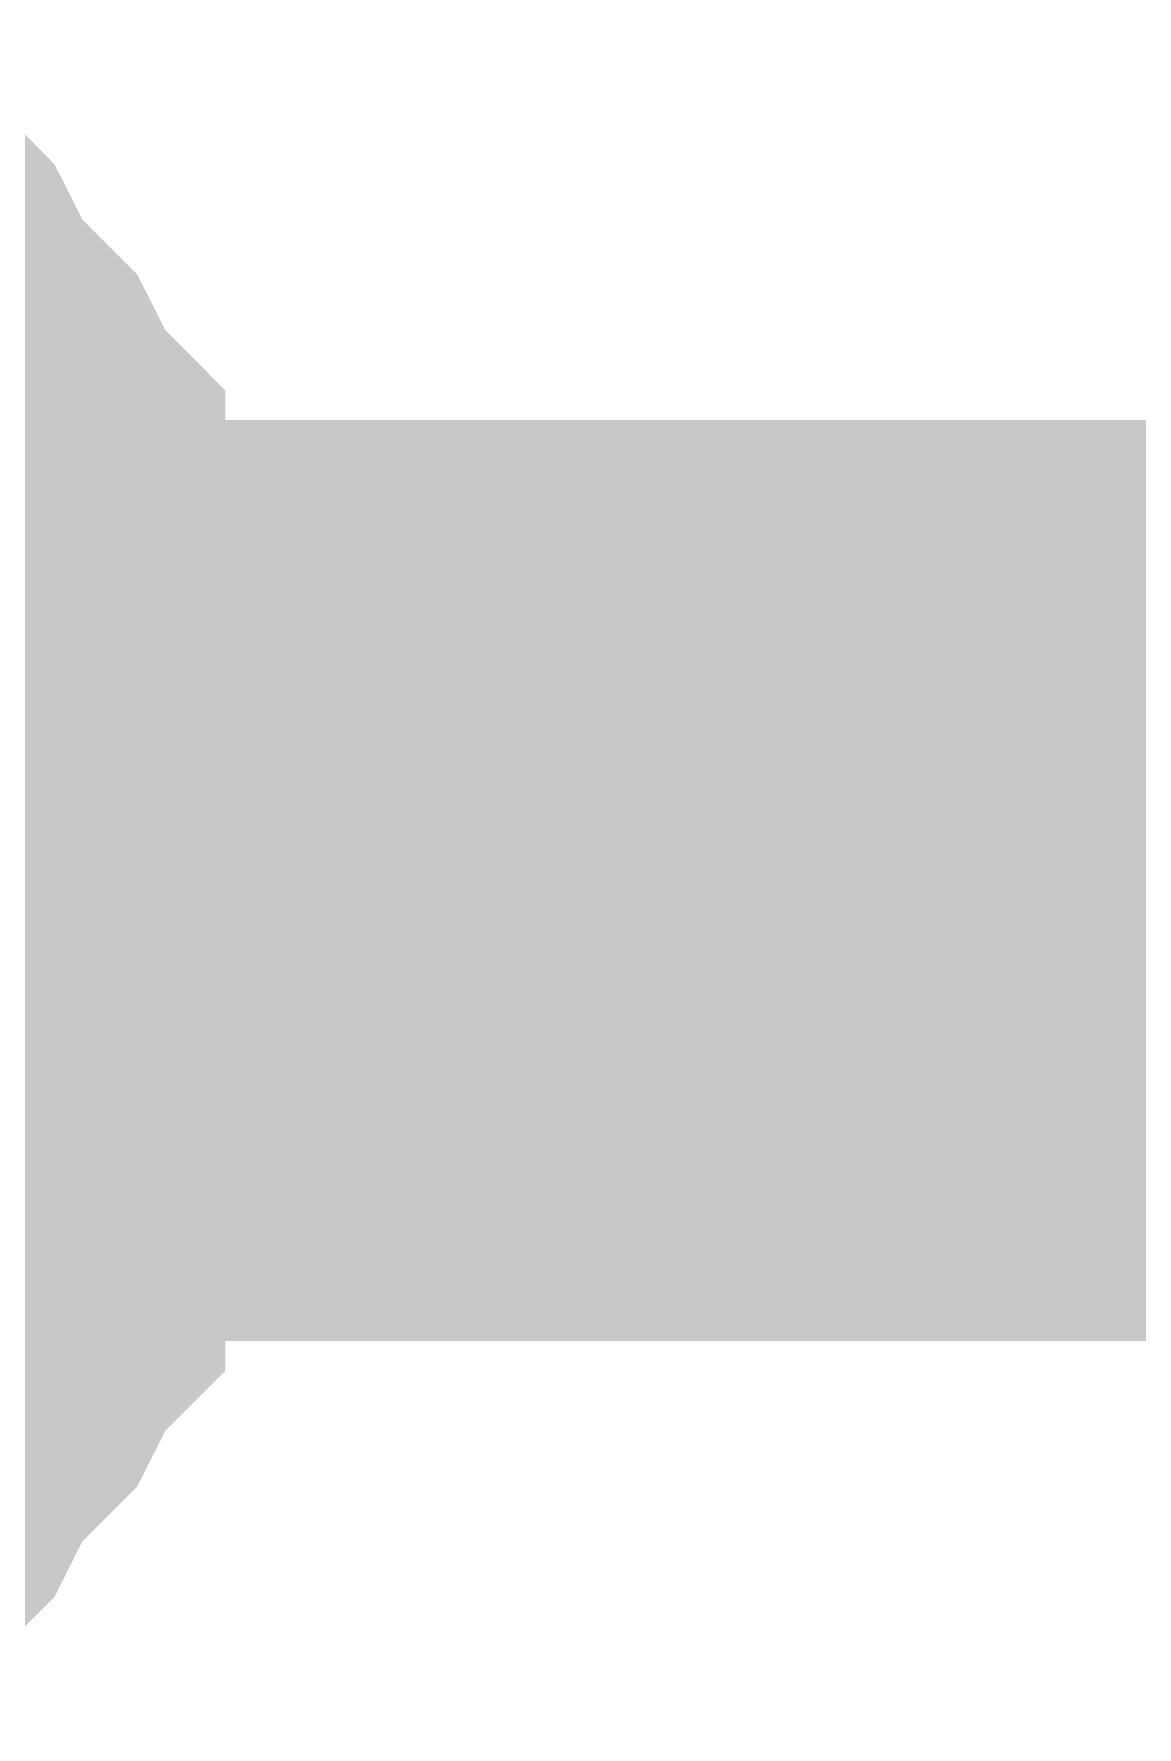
# Model space of a CAD drawing. Header units: inches. Extents: x 0 to 841, y 0 to 594.
# Drawn here: x 133.214 to 134.111, y 201.803 to 203.181 of the extents above; entities that cross this region are included whole.
import ezdxf

# ---------------------------------------------------------------- set-up
doc = ezdxf.new("R2010")
doc.units = ezdxf.units.IN
doc.layers.add('Sheet', color=255, linetype='Continuous')

msp = doc.modelspace()

# ---------------------------------------------------------------- linework, layer by layer
at = {"layer": 'Sheet'}
for points in [[(133.0625, 203.0309, 0.2997, 0.2997, 0), (133.085, 203.0084, 0.2997, 0.2997, 0), (133.1074, 202.9859, 0.2997, 0.2997, 0), (133.1299, 202.941, 0.2997, 0.2997, 0), (133.1523, 202.9186, 0.2997, 0.2997, 0), (133.1748, 202.8961, 0.2997, 0.2997, 0), (133.1973, 202.8512, 0.2997, 0.2997, 0), (133.2197, 202.8287, 0.2997, 0.2997, 0), (133.2197, 202.7838, 0.2997, 0.2997, 0), (133.2422, 202.7613, 0.2997, 0.2997, 0), (133.2422, 202.7164, 0.2997, 0.2997, 0), (133.2646, 202.694, 0.2997, 0.2997, 0), (133.2646, 202.649, 0.2997, 0.2997, 0), (133.2871, 202.6041, 0.2997, 0.2997, 0), (133.2871, 202.5817, 0.2997, 0.2997, 0), (133.2871, 202.5368, 0.2997, 0.2997, 0), (133.2871, 202.4918, 0.2997, 0.2997, 0)], [(133.0625, 203.0309, 0.2997, 0.2997, 0), (133.085, 203.0084, 0.2997, 0.2997, 0), (133.1074, 202.9859, 0.2997, 0.2997, 0), (133.1299, 202.941, 0.2997, 0.2997, 0), (133.1523, 202.9186, 0.2997, 0.2997, 0), (133.1748, 202.8961, 0.2997, 0.2997, 0), (133.1973, 202.8512, 0.2997, 0.2997, 0), (133.2197, 202.8287, 0.2997, 0.2997, 0), (133.2197, 202.7838, 0.2997, 0.2997, 0), (133.2422, 202.7613, 0.2997, 0.2997, 0), (133.2422, 202.7164, 0.2997, 0.2997, 0), (133.2646, 202.694, 0.2997, 0.2997, 0), (133.2646, 202.649, 0.2997, 0.2997, 0), (133.2871, 202.6041, 0.2997, 0.2997, 0), (133.2871, 202.5817, 0.2997, 0.2997, 0), (133.2871, 202.5368, 0.2997, 0.2997, 0), (133.2871, 202.4918, 0.2997, 0.2997, 0)], [(133.1523, 202.9186, 0.0991, 0.0991, 0), (133.1748, 202.8961, 0.0991, 0.0991, 0), (133.1973, 202.8512, 0.0991, 0.0991, 0), (133.2197, 202.8287, 0.0991, 0.0991, 0), (133.2197, 202.7838, 0.0991, 0.0991, 0), (133.2422, 202.7613, 0.0991, 0.0991, 0), (133.2422, 202.7164, 0.0991, 0.0991, 0), (133.2646, 202.694, 0.0991, 0.0991, 0), (133.2646, 202.649, 0.0991, 0.0991, 0), (133.2871, 202.6041, 0.0991, 0.0991, 0), (133.2871, 202.5817, 0.0991, 0.0991, 0), (133.2871, 202.5368, 0.0991, 0.0991, 0), (133.2871, 202.4918, 0.0991, 0.0991, 0)], [(133.1523, 202.9186, 0.0991, 0.0991, 0), (133.1748, 202.8961, 0.0991, 0.0991, 0), (133.1973, 202.8512, 0.0991, 0.0991, 0), (133.2197, 202.8287, 0.0991, 0.0991, 0), (133.2197, 202.7838, 0.0991, 0.0991, 0), (133.2422, 202.7613, 0.0991, 0.0991, 0), (133.2422, 202.7164, 0.0991, 0.0991, 0), (133.2646, 202.694, 0.0991, 0.0991, 0), (133.2646, 202.649, 0.0991, 0.0991, 0), (133.2871, 202.6041, 0.0991, 0.0991, 0), (133.2871, 202.5817, 0.0991, 0.0991, 0), (133.2871, 202.5368, 0.0991, 0.0991, 0), (133.2871, 202.4918, 0.0991, 0.0991, 0)], [(132.5235, 202.4918, 0.7493, 0.7493, 0), (137.5316, 202.4918, 0.7493, 0.7493, 0)], [(132.5235, 202.4918, 0.2997, 0.2997, 0), (137.599, 202.4918, 0.2997, 0.2997, 0)], [(133.2871, 202.4918, 0.2997, 0.2997, 0), (133.2871, 202.4469, 0.2997, 0.2997, 0), (133.2871, 202.402, 0.2997, 0.2997, 0), (133.2871, 202.3795, 0.2997, 0.2997, 0), (133.2646, 202.3346, 0.2997, 0.2997, 0), (133.2646, 202.2897, 0.2997, 0.2997, 0), (133.2422, 202.2672, 0.2997, 0.2997, 0), (133.2422, 202.2223, 0.2997, 0.2997, 0), (133.2197, 202.1999, 0.2997, 0.2997, 0), (133.2197, 202.1549, 0.2997, 0.2997, 0), (133.1973, 202.1325, 0.2997, 0.2997, 0), (133.1748, 202.0876, 0.2997, 0.2997, 0), (133.1523, 202.0651, 0.2997, 0.2997, 0), (133.1299, 202.0426, 0.2997, 0.2997, 0), (133.1074, 201.9977, 0.2997, 0.2997, 0), (133.085, 201.9753, 0.2997, 0.2997, 0), (133.0625, 201.9528, 0.2997, 0.2997, 0)], [(133.2871, 202.4918, 0.2997, 0.2997, 0), (133.2871, 202.4469, 0.2997, 0.2997, 0), (133.2871, 202.402, 0.2997, 0.2997, 0), (133.2871, 202.3795, 0.2997, 0.2997, 0), (133.2646, 202.3346, 0.2997, 0.2997, 0), (133.2646, 202.2897, 0.2997, 0.2997, 0), (133.2422, 202.2672, 0.2997, 0.2997, 0), (133.2422, 202.2223, 0.2997, 0.2997, 0), (133.2197, 202.1999, 0.2997, 0.2997, 0), (133.2197, 202.1549, 0.2997, 0.2997, 0), (133.1973, 202.1325, 0.2997, 0.2997, 0), (133.1748, 202.0876, 0.2997, 0.2997, 0), (133.1523, 202.0651, 0.2997, 0.2997, 0), (133.1299, 202.0426, 0.2997, 0.2997, 0), (133.1074, 201.9977, 0.2997, 0.2997, 0), (133.085, 201.9753, 0.2997, 0.2997, 0), (133.0625, 201.9528, 0.2997, 0.2997, 0)], [(133.2871, 202.4918, 0.2997, 0.2997, 0), (133.2871, 202.4918, 0.2997, 0.2997, 0), (133.2871, 202.4918, 0.2997, 0.2997, 0), (133.2871, 202.4918, 0.2997, 0.2997, 0), (133.2871, 202.4918, 0.2997, 0.2997, 0), (133.2871, 202.4918, 0.2997, 0.2997, 0), (133.2871, 202.4918, 0.2997, 0.2997, 0), (133.2871, 202.4918, 0.2997, 0.2997, 0), (133.2871, 202.4918, 0.2997, 0.2997, 0), (133.2871, 202.4918, 0.2997, 0.2997, 0), (133.2871, 202.4918, 0.2997, 0.2997, 0), (133.2871, 202.4918, 0.2997, 0.2997, 0), (133.2871, 202.4918, 0.2997, 0.2997, 0), (133.2871, 202.4918, 0.2997, 0.2997, 0), (133.2871, 202.4918, 0.2997, 0.2997, 0), (133.2871, 202.4918, 0.2997, 0.2997, 0), (133.2871, 202.4918, 0.2997, 0.2997, 0), (133.2871, 202.4918, 0.2997, 0.2997, 0), (133.2871, 202.4918, 0.2997, 0.2997, 0), (133.2871, 202.4918, 0.2997, 0.2997, 0), (133.2871, 202.4918, 0.2997, 0.2997, 0), (133.2871, 202.4918, 0.2997, 0.2997, 0), (133.2871, 202.4918, 0.2997, 0.2997, 0), (133.2871, 202.4918, 0.2997, 0.2997, 0), (133.2871, 202.4918, 0.2997, 0.2997, 0), (133.2871, 202.4918, 0.2997, 0.2997, 0), (133.2871, 202.4918, 0.2997, 0.2997, 0), (133.2871, 202.4918, 0.2997, 0.2997, 0), (133.2871, 202.4918, 0.2997, 0.2997, 0), (133.2871, 202.4918, 0.2997, 0.2997, 0), (133.2871, 202.4918, 0.2997, 0.2997, 0), (133.2871, 202.4918, 0.2997, 0.2997, 0), (133.2871, 202.4918, 0.2997, 0.2997, 0)], [(133.2871, 202.4918, 0.2997, 0.2997, 0), (133.2871, 202.4918, 0.2997, 0.2997, 0)], [(133.2871, 202.4918, 0.2997, 0.2997, 0), (133.2871, 202.4918, 0.2997, 0.2997, 0), (133.2871, 202.4918, 0.2997, 0.2997, 0), (133.2871, 202.4918, 0.2997, 0.2997, 0), (133.2871, 202.4918, 0.2997, 0.2997, 0), (133.2871, 202.4918, 0.2997, 0.2997, 0), (133.2871, 202.4918, 0.2997, 0.2997, 0), (133.2871, 202.4918, 0.2997, 0.2997, 0), (133.2871, 202.4918, 0.2997, 0.2997, 0), (133.2871, 202.4918, 0.2997, 0.2997, 0), (133.2871, 202.4918, 0.2997, 0.2997, 0), (133.2871, 202.4918, 0.2997, 0.2997, 0), (133.2871, 202.4918, 0.2997, 0.2997, 0), (133.2871, 202.4918, 0.2997, 0.2997, 0), (133.2871, 202.4918, 0.2997, 0.2997, 0), (133.2871, 202.4918, 0.2997, 0.2997, 0), (133.2871, 202.4918, 0.2997, 0.2997, 0), (133.2871, 202.4918, 0.2997, 0.2997, 0), (133.2871, 202.4918, 0.2997, 0.2997, 0), (133.2871, 202.4918, 0.2997, 0.2997, 0), (133.2871, 202.4918, 0.2997, 0.2997, 0), (133.2871, 202.4918, 0.2997, 0.2997, 0), (133.2871, 202.4918, 0.2997, 0.2997, 0), (133.2871, 202.4918, 0.2997, 0.2997, 0), (133.2871, 202.4918, 0.2997, 0.2997, 0), (133.2871, 202.4918, 0.2997, 0.2997, 0), (133.2871, 202.4918, 0.2997, 0.2997, 0), (133.2871, 202.4918, 0.2997, 0.2997, 0), (133.2871, 202.4918, 0.2997, 0.2997, 0), (133.2871, 202.4918, 0.2997, 0.2997, 0), (133.2871, 202.4918, 0.2997, 0.2997, 0), (133.2871, 202.4918, 0.2997, 0.2997, 0), (133.2871, 202.4918, 0.2997, 0.2997, 0)], [(133.2871, 202.4918, 0.2997, 0.2997, 0), (133.2871, 202.4918, 0.2997, 0.2997, 0)], [(133.2871, 202.4918, 0.0991, 0.0991, 0), (133.2871, 202.4469, 0.0991, 0.0991, 0), (133.2871, 202.402, 0.0991, 0.0991, 0), (133.2871, 202.3795, 0.0991, 0.0991, 0), (133.2646, 202.3346, 0.0991, 0.0991, 0), (133.2646, 202.2897, 0.0991, 0.0991, 0), (133.2422, 202.2672, 0.0991, 0.0991, 0), (133.2422, 202.2223, 0.0991, 0.0991, 0), (133.2197, 202.1999, 0.0991, 0.0991, 0), (133.2197, 202.1549, 0.0991, 0.0991, 0), (133.1973, 202.1325, 0.0991, 0.0991, 0), (133.1748, 202.0876, 0.0991, 0.0991, 0), (133.1523, 202.0651, 0.0991, 0.0991, 0)], [(133.2871, 202.4918, 0.0991, 0.0991, 0), (133.2871, 202.4469, 0.0991, 0.0991, 0), (133.2871, 202.402, 0.0991, 0.0991, 0), (133.2871, 202.3795, 0.0991, 0.0991, 0), (133.2646, 202.3346, 0.0991, 0.0991, 0), (133.2646, 202.2897, 0.0991, 0.0991, 0), (133.2422, 202.2672, 0.0991, 0.0991, 0), (133.2422, 202.2223, 0.0991, 0.0991, 0), (133.2197, 202.1999, 0.0991, 0.0991, 0), (133.2197, 202.1549, 0.0991, 0.0991, 0), (133.1973, 202.1325, 0.0991, 0.0991, 0), (133.1748, 202.0876, 0.0991, 0.0991, 0), (133.1523, 202.0651, 0.0991, 0.0991, 0)], [(133.2871, 202.4918, 0.0991, 0.0991, 0), (133.2871, 202.4918, 0.0991, 0.0991, 0), (133.2871, 202.4918, 0.0991, 0.0991, 0), (133.2871, 202.4918, 0.0991, 0.0991, 0), (133.2871, 202.4918, 0.0991, 0.0991, 0), (133.2871, 202.4918, 0.0991, 0.0991, 0), (133.2871, 202.4918, 0.0991, 0.0991, 0), (133.2871, 202.4918, 0.0991, 0.0991, 0), (133.2871, 202.4918, 0.0991, 0.0991, 0), (133.2871, 202.4918, 0.0991, 0.0991, 0), (133.2871, 202.4918, 0.0991, 0.0991, 0), (133.2871, 202.4918, 0.0991, 0.0991, 0), (133.2871, 202.4918, 0.0991, 0.0991, 0), (133.2871, 202.4918, 0.0991, 0.0991, 0), (133.2871, 202.4918, 0.0991, 0.0991, 0), (133.2871, 202.4918, 0.0991, 0.0991, 0), (133.2871, 202.4918, 0.0991, 0.0991, 0), (133.2871, 202.4918, 0.0991, 0.0991, 0), (133.2871, 202.4918, 0.0991, 0.0991, 0), (133.2871, 202.4918, 0.0991, 0.0991, 0), (133.2871, 202.4918, 0.0991, 0.0991, 0), (133.2871, 202.4918, 0.0991, 0.0991, 0), (133.2871, 202.4918, 0.0991, 0.0991, 0), (133.2871, 202.4918, 0.0991, 0.0991, 0), (133.2871, 202.4918, 0.0991, 0.0991, 0), (133.2871, 202.4918, 0.0991, 0.0991, 0), (133.2871, 202.4918, 0.0991, 0.0991, 0), (133.2871, 202.4918, 0.0991, 0.0991, 0), (133.2871, 202.4918, 0.0991, 0.0991, 0), (133.2871, 202.4918, 0.0991, 0.0991, 0), (133.2871, 202.4918, 0.0991, 0.0991, 0), (133.2871, 202.4918, 0.0991, 0.0991, 0), (133.2871, 202.4918, 0.0991, 0.0991, 0)], [(133.2871, 202.4918, 0.0991, 0.0991, 0), (133.2871, 202.4918, 0.0991, 0.0991, 0)], [(133.2871, 202.4918, 0.0991, 0.0991, 0), (133.2871, 202.4918, 0.0991, 0.0991, 0), (133.2871, 202.4918, 0.0991, 0.0991, 0), (133.2871, 202.4918, 0.0991, 0.0991, 0), (133.2871, 202.4918, 0.0991, 0.0991, 0), (133.2871, 202.4918, 0.0991, 0.0991, 0), (133.2871, 202.4918, 0.0991, 0.0991, 0), (133.2871, 202.4918, 0.0991, 0.0991, 0), (133.2871, 202.4918, 0.0991, 0.0991, 0), (133.2871, 202.4918, 0.0991, 0.0991, 0), (133.2871, 202.4918, 0.0991, 0.0991, 0), (133.2871, 202.4918, 0.0991, 0.0991, 0), (133.2871, 202.4918, 0.0991, 0.0991, 0), (133.2871, 202.4918, 0.0991, 0.0991, 0), (133.2871, 202.4918, 0.0991, 0.0991, 0), (133.2871, 202.4918, 0.0991, 0.0991, 0), (133.2871, 202.4918, 0.0991, 0.0991, 0), (133.2871, 202.4918, 0.0991, 0.0991, 0), (133.2871, 202.4918, 0.0991, 0.0991, 0), (133.2871, 202.4918, 0.0991, 0.0991, 0), (133.2871, 202.4918, 0.0991, 0.0991, 0), (133.2871, 202.4918, 0.0991, 0.0991, 0), (133.2871, 202.4918, 0.0991, 0.0991, 0), (133.2871, 202.4918, 0.0991, 0.0991, 0), (133.2871, 202.4918, 0.0991, 0.0991, 0), (133.2871, 202.4918, 0.0991, 0.0991, 0), (133.2871, 202.4918, 0.0991, 0.0991, 0), (133.2871, 202.4918, 0.0991, 0.0991, 0), (133.2871, 202.4918, 0.0991, 0.0991, 0), (133.2871, 202.4918, 0.0991, 0.0991, 0), (133.2871, 202.4918, 0.0991, 0.0991, 0), (133.2871, 202.4918, 0.0991, 0.0991, 0), (133.2871, 202.4918, 0.0991, 0.0991, 0)], [(133.2871, 202.4918, 0.0991, 0.0991, 0), (133.2871, 202.4918, 0.0991, 0.0991, 0)]]:
    msp.add_lwpolyline(points, format="xyseb", dxfattribs=at)

doc.saveas('drawing.dxf')
